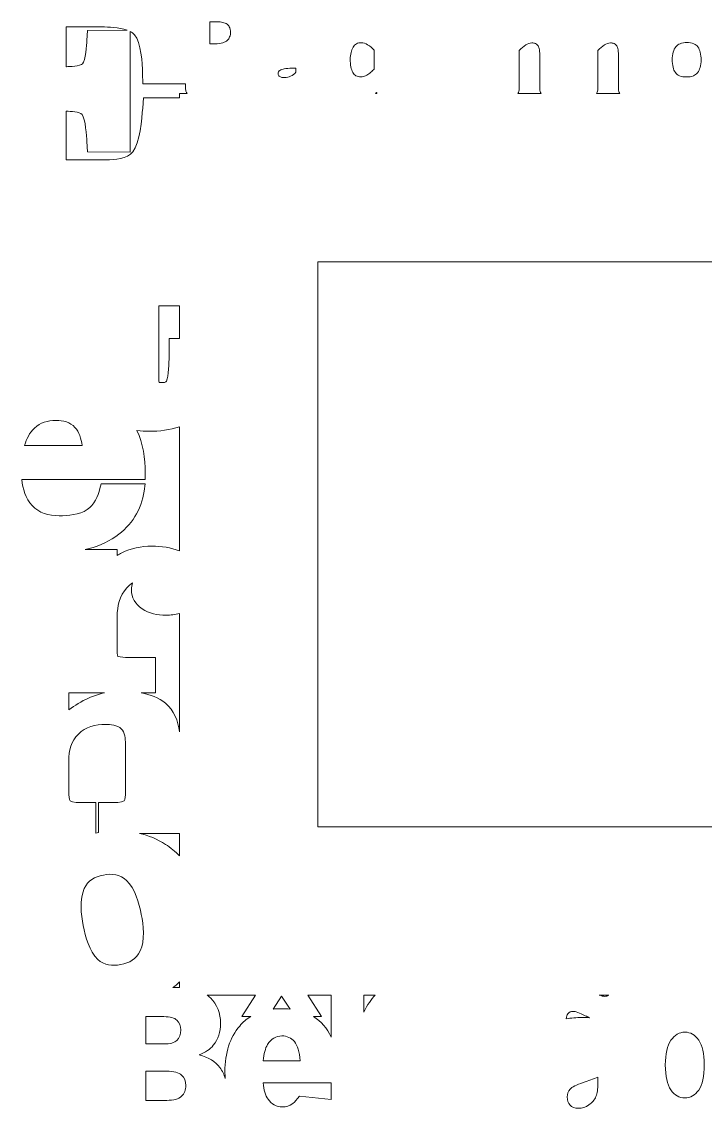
# Model space of a CAD drawing. Header units: millimetres. Extents: x -131 to 131, y -243 to 243.
# Drawn here: x -120.2 to -6.5, y 55.4 to 236.2 of the extents above; entities that cross this region are included whole.
import ezdxf

# ---------------------------------------------------------------- set-up
doc = ezdxf.new("R2010")
doc.units = ezdxf.units.MM
doc.header["$MEASUREMENT"] = 0
doc.layers.add('Camada 1', color=7, linetype='Continuous')

msp = doc.modelspace()

# ---------------------------------------------------------------- linework, layer by layer
at = {"layer": 'Camada 1', "color": 250, "lineweight": 9}
for points, knots in [([(-102.6697, 234.771), (-103.9972, 235.2394), (-105.8285, 235.3048), (-106.8197, 235.3048), (-106.8197, 235.3048), (-106.8197, 235.3048), (-112.7981, 235.3048), (-112.7981, 235.3048), (-112.7981, 235.3048), (-112.7981, 235.3048), (-112.7981, 228.6922), (-112.7981, 228.6922), (-112.7981, 228.6922), (-112.7981, 228.6922), (-112.7335, 228.6922), (-112.7335, 228.6922), (-112.7335, 228.6922), (-112.2479, 228.6922), (-110.4328, 228.763), (-110.0734, 229.1735), (-110.0734, 229.1735), (-109.6036, 229.7342), (-109.3902, 232.3322), (-109.3485, 233.0474), (-109.3485, 233.0474), (-109.3485, 233.0474), (-109.2496, 234.726), (-109.2496, 234.726), (-109.2496, 234.726), (-109.2496, 234.726), (-102.6697, 234.771), (-102.6697, 234.771)], [0, 0, 0, 0, 0.11111111, 0.11111111, 0.11111111, 0.11111111, 0.22222222, 0.22222222, 0.22222222, 0.22222222, 0.33333333, 0.33333333, 0.33333333, 0.33333333, 0.44444444, 0.44444444, 0.44444444, 0.44444444, 0.55555556, 0.55555556, 0.55555556, 0.55555556, 0.66666667, 0.66666667, 0.66666667, 0.66666667, 0.77777778, 0.77777778, 0.77777778, 0.77777778, 1, 1, 1, 1]), ([(-88.8663, 236.1709), (-88.8663, 236.1709), (-88.8663, 232.5084), (-88.8663, 232.5084), (-88.8663, 232.5084), (-88.8663, 232.5084), (-87.9568, 232.5084), (-87.9568, 232.5084), (-87.9568, 232.5084), (-87.5545, 232.5084), (-87.086, 232.5408), (-86.7027, 232.6729), (-86.7027, 232.6729), (-86.4408, 232.763), (-86.1911, 232.8893), (-85.9836, 233.0758), (-85.9836, 233.0758), (-85.8099, 233.2329), (-85.6811, 233.4174), (-85.5931, 233.6348), (-85.5931, 233.6348), (-85.4897, 233.8899), (-85.4447, 234.1566), (-85.4447, 234.4317), (-85.4447, 234.4317), (-85.4447, 234.7362), (-85.4878, 235.0798), (-85.6527, 235.3437), (-85.6527, 235.3437), (-85.7834, 235.5527), (-85.9489, 235.7353), (-86.1697, 235.8513), (-86.1697, 235.8513), (-86.4095, 235.977), (-86.666, 236.0666), (-86.9347, 236.1019), (-86.9347, 236.1019), (-87.2578, 236.145), (-87.5848, 236.1709), (-87.9108, 236.1709), (-87.9108, 236.1709), (-87.9108, 236.1709), (-88.8663, 236.1709), (-88.8663, 236.1709)], [0, 0, 0, 0, 0.08333333, 0.08333333, 0.08333333, 0.08333333, 0.16666667, 0.16666667, 0.16666667, 0.16666667, 0.25, 0.25, 0.25, 0.25, 0.33333333, 0.33333333, 0.33333333, 0.33333333, 0.41666667, 0.41666667, 0.41666667, 0.41666667, 0.5, 0.5, 0.5, 0.5, 0.58333333, 0.58333333, 0.58333333, 0.58333333, 0.66666667, 0.66666667, 0.66666667, 0.66666667, 0.75, 0.75, 0.75, 0.75, 0.83333333, 0.83333333, 0.83333333, 0.83333333, 1, 1, 1, 1]), ([(-93.9304, 223.4895), (-93.9304, 223.4895), (-93.9304, 224.2567), (-93.9304, 224.2567), (-93.9304, 224.2567), (-93.9304, 224.2567), (-92.6888, 224.2567), (-92.6888, 224.2567), (-92.6888, 224.2567), (-92.842, 224.4656), (-92.9165, 224.7115), (-92.9165, 224.9729), (-92.9165, 224.9729), (-92.9165, 224.9729), (-92.9165, 225.8404), (-92.9165, 225.8404), (-92.9165, 225.8404), (-92.9165, 225.8404), (-100.0273, 225.8404), (-100.0273, 225.8404), (-100.0273, 225.8404), (-100.0273, 225.8404), (-100.0719, 227.5911), (-100.0719, 227.5911), (-100.0719, 227.5911), (-100.1125, 229.1835), (-100.3176, 232.7497), (-101.4219, 234.016), (-101.4219, 234.016), (-101.6109, 234.2327), (-101.8694, 234.4135), (-102.1733, 234.5642), (-102.1733, 234.5642), (-102.1733, 234.5642), (-102.1733, 214.4811), (-102.1733, 214.4811), (-102.1733, 214.4811), (-102.1733, 214.4811), (-109.2633, 214.5296), (-109.2633, 214.5296), (-109.2633, 214.5296), (-109.2633, 214.5296), (-109.3491, 216.2232), (-109.3491, 216.2232), (-109.3491, 216.2232), (-109.3936, 217.1026), (-109.5967, 220.0192), (-110.1372, 220.7332), (-110.1372, 220.7332), (-110.5004, 221.2121), (-112.1701, 221.2815), (-112.6855, 221.2815), (-112.6855, 221.2815), (-112.6855, 221.2815), (-112.7981, 221.2815), (-112.7981, 221.2815), (-112.7981, 221.2815), (-112.7981, 221.2815), (-112.7981, 213.1828), (-112.7981, 213.1828), (-112.7981, 213.1828), (-112.7981, 213.1828), (-106.1149, 213.1828), (-106.1149, 213.1828), (-106.1149, 213.1828), (-104.7765, 213.1828), (-102.6011, 213.352), (-101.6852, 214.5275), (-101.6852, 214.5275), (-100.5559, 215.9756), (-100.1874, 220.0401), (-100.0685, 221.8148), (-100.0685, 221.8148), (-100.0685, 221.8148), (-99.9558, 223.4895), (-99.9558, 223.4895), (-99.9558, 223.4895), (-99.9558, 223.4895), (-93.9304, 223.4895), (-93.9304, 223.4895)], [0, 0, 0, 0, 0.04761905, 0.04761905, 0.04761905, 0.04761905, 0.0952381, 0.0952381, 0.0952381, 0.0952381, 0.14285714, 0.14285714, 0.14285714, 0.14285714, 0.19047619, 0.19047619, 0.19047619, 0.19047619, 0.23809524, 0.23809524, 0.23809524, 0.23809524, 0.28571429, 0.28571429, 0.28571429, 0.28571429, 0.33333333, 0.33333333, 0.33333333, 0.33333333, 0.38095238, 0.38095238, 0.38095238, 0.38095238, 0.42857143, 0.42857143, 0.42857143, 0.42857143, 0.47619048, 0.47619048, 0.47619048, 0.47619048, 0.52380952, 0.52380952, 0.52380952, 0.52380952, 0.57142857, 0.57142857, 0.57142857, 0.57142857, 0.61904762, 0.61904762, 0.61904762, 0.61904762, 0.66666667, 0.66666667, 0.66666667, 0.66666667, 0.71428571, 0.71428571, 0.71428571, 0.71428571, 0.76190476, 0.76190476, 0.76190476, 0.76190476, 0.80952381, 0.80952381, 0.80952381, 0.80952381, 0.85714286, 0.85714286, 0.85714286, 0.85714286, 0.9047619, 0.9047619, 0.9047619, 0.9047619, 1, 1, 1, 1]), ([(-61.5292, 231.4251), (-61.8626, 231.7707), (-62.2352, 232.1022), (-62.6351, 232.3498), (-62.6351, 232.3498), (-62.9631, 232.5525), (-63.314, 232.6749), (-63.7012, 232.6749), (-63.7012, 232.6749), (-63.9694, 232.6749), (-64.2577, 232.6358), (-64.4908, 232.4933), (-64.4908, 232.4933), (-64.7184, 232.3542), (-64.8976, 232.1775), (-65.0401, 231.9518), (-65.0401, 231.9518), (-65.2118, 231.6792), (-65.324, 231.3708), (-65.3954, 231.058), (-65.3954, 231.058), (-65.4811, 230.6821), (-65.5246, 230.3003), (-65.5246, 229.9145), (-65.5246, 229.9145), (-65.5246, 229.4906), (-65.487, 229.0687), (-65.4111, 228.6516), (-65.4111, 228.6516), (-65.3519, 228.3256), (-65.251, 228.002), (-65.0855, 227.7137), (-65.0855, 227.7137), (-64.9568, 227.49), (-64.7898, 227.3133), (-64.5726, 227.1757), (-64.5726, 227.1757), (-64.3508, 227.0353), (-64.0453, 226.999), (-63.7888, 226.999), (-63.7888, 226.999), (-63.6087, 226.999), (-63.4305, 227.021), (-63.2734, 227.0607), (-63.2734, 227.0607), (-63.0923, 227.1102), (-62.9184, 227.1895), (-62.7569, 227.2844), (-62.7569, 227.2844), (-62.5185, 227.4244), (-62.2934, 227.5953), (-62.0839, 227.7744), (-62.0839, 227.7744), (-61.8905, 227.9398), (-61.706, 228.1175), (-61.5292, 228.3021), (-61.5292, 228.3021), (-61.5292, 228.3021), (-61.5292, 231.4251), (-61.5292, 231.4251)], [0, 0, 0, 0, 0.0625, 0.0625, 0.0625, 0.0625, 0.125, 0.125, 0.125, 0.125, 0.1875, 0.1875, 0.1875, 0.1875, 0.25, 0.25, 0.25, 0.25, 0.3125, 0.3125, 0.3125, 0.3125, 0.375, 0.375, 0.375, 0.375, 0.4375, 0.4375, 0.4375, 0.4375, 0.5, 0.5, 0.5, 0.5, 0.5625, 0.5625, 0.5625, 0.5625, 0.625, 0.625, 0.625, 0.625, 0.6875, 0.6875, 0.6875, 0.6875, 0.75, 0.75, 0.75, 0.75, 0.8125, 0.8125, 0.8125, 0.8125, 0.875, 0.875, 0.875, 0.875, 1, 1, 1, 1]), ([(-37.6434, 224.2567), (-37.6434, 224.2567), (-33.7716, 224.2567), (-33.7716, 224.2567), (-33.7716, 224.2567), (-33.9194, 224.4624), (-33.9954, 224.7062), (-33.9954, 224.9616), (-33.9954, 224.9616), (-33.9954, 224.9616), (-33.9954, 230.6591), (-33.9954, 230.6591), (-33.9954, 230.6591), (-33.9954, 230.9944), (-34.0116, 231.4061), (-34.1035, 231.7306), (-34.1035, 231.7306), (-34.1593, 231.9269), (-34.2401, 232.1193), (-34.3639, 232.2823), (-34.3639, 232.2823), (-34.4531, 232.3993), (-34.5603, 232.4801), (-34.6949, 232.5393), (-34.6949, 232.5393), (-34.8912, 232.6249), (-35.1125, 232.6528), (-35.3244, 232.6528), (-35.3244, 232.6528), (-35.6773, 232.6528), (-36.0043, 232.5158), (-36.2985, 232.3293), (-36.2985, 232.3293), (-36.7023, 232.0733), (-37.0792, 231.7325), (-37.417, 231.3792), (-37.417, 231.3792), (-37.417, 231.3792), (-37.417, 224.9616), (-37.417, 224.9616), (-37.417, 224.9616), (-37.417, 224.7139), (-37.4886, 224.477), (-37.6434, 224.2567)], [0, 0, 0, 0, 0.08333333, 0.08333333, 0.08333333, 0.08333333, 0.16666667, 0.16666667, 0.16666667, 0.16666667, 0.25, 0.25, 0.25, 0.25, 0.33333333, 0.33333333, 0.33333333, 0.33333333, 0.41666667, 0.41666667, 0.41666667, 0.41666667, 0.5, 0.5, 0.5, 0.5, 0.58333333, 0.58333333, 0.58333333, 0.58333333, 0.66666667, 0.66666667, 0.66666667, 0.66666667, 0.75, 0.75, 0.75, 0.75, 0.83333333, 0.83333333, 0.83333333, 0.83333333, 1, 1, 1, 1]), ([(-24.5595, 224.2567), (-24.5595, 224.2567), (-20.6875, 224.2567), (-20.6875, 224.2567), (-20.6875, 224.2567), (-20.8352, 224.4624), (-20.9108, 224.7062), (-20.9108, 224.9616), (-20.9108, 224.9616), (-20.9108, 224.9616), (-20.9108, 230.6591), (-20.9108, 230.6591), (-20.9108, 230.6591), (-20.9108, 230.9954), (-20.9274, 231.4056), (-21.0195, 231.7311), (-21.0195, 231.7311), (-21.0748, 231.9264), (-21.1555, 232.1198), (-21.2789, 232.2818), (-21.2789, 232.2818), (-21.3684, 232.3987), (-21.4762, 232.4801), (-21.6113, 232.5393), (-21.6113, 232.5393), (-21.8065, 232.6249), (-22.0283, 232.6528), (-22.2403, 232.6528), (-22.2403, 232.6528), (-22.5927, 232.6528), (-22.9202, 232.5153), (-23.214, 232.3293), (-23.214, 232.3293), (-23.6177, 232.0733), (-23.9947, 231.7325), (-24.3325, 231.3792), (-24.3325, 231.3792), (-24.3325, 231.3792), (-24.3325, 224.9616), (-24.3325, 224.9616), (-24.3325, 224.9616), (-24.3325, 224.7155), (-24.4035, 224.4799), (-24.5595, 224.2567)], [0, 0, 0, 0, 0.08333333, 0.08333333, 0.08333333, 0.08333333, 0.16666667, 0.16666667, 0.16666667, 0.16666667, 0.25, 0.25, 0.25, 0.25, 0.33333333, 0.33333333, 0.33333333, 0.33333333, 0.41666667, 0.41666667, 0.41666667, 0.41666667, 0.5, 0.5, 0.5, 0.5, 0.58333333, 0.58333333, 0.58333333, 0.58333333, 0.66666667, 0.66666667, 0.66666667, 0.66666667, 0.75, 0.75, 0.75, 0.75, 0.83333333, 0.83333333, 0.83333333, 0.83333333, 1, 1, 1, 1]), ([(-7.1537, 229.8259), (-7.1537, 230.2528), (-7.1962, 230.6792), (-7.2941, 231.0953), (-7.2941, 231.0953), (-7.369, 231.4149), (-7.4929, 231.7159), (-7.6833, 231.9847), (-7.6833, 231.9847), (-7.8482, 232.2166), (-8.0754, 232.3826), (-8.3309, 232.504), (-8.3309, 232.504), (-8.6858, 232.6734), (-9.1327, 232.7189), (-9.5209, 232.7189), (-9.5209, 232.7189), (-9.8983, 232.7189), (-10.3095, 232.6753), (-10.6581, 232.5217), (-10.6581, 232.5217), (-10.9307, 232.4017), (-11.1593, 232.2353), (-11.3467, 232.0042), (-11.3467, 232.0042), (-11.5543, 231.7487), (-11.69, 231.4482), (-11.7805, 231.1335), (-11.7805, 231.1335), (-11.8984, 230.7237), (-11.946, 230.2954), (-11.946, 229.87), (-11.946, 229.87), (-11.946, 229.4397), (-11.9043, 229.0089), (-11.806, 228.5894), (-11.806, 228.5894), (-11.733, 228.2781), (-11.614, 227.9776), (-11.4231, 227.7191), (-11.4231, 227.7191), (-11.2508, 227.4856), (-11.0207, 227.3158), (-10.7603, 227.1918), (-10.7603, 227.1918), (-10.404, 227.022), (-9.9561, 226.977), (-9.5664, 226.977), (-9.5664, 226.977), (-9.1875, 226.977), (-8.7846, 227.0225), (-8.4342, 227.1752), (-8.4342, 227.1752), (-8.1615, 227.2942), (-7.9266, 227.4582), (-7.7372, 227.6882), (-7.7372, 227.6882), (-7.533, 227.9379), (-7.3989, 228.2302), (-7.3142, 228.5395), (-7.3142, 228.5395), (-7.1996, 228.957), (-7.1537, 229.3937), (-7.1537, 229.8259)], [0, 0, 0, 0, 0.05882353, 0.05882353, 0.05882353, 0.05882353, 0.11764706, 0.11764706, 0.11764706, 0.11764706, 0.17647059, 0.17647059, 0.17647059, 0.17647059, 0.23529412, 0.23529412, 0.23529412, 0.23529412, 0.29411765, 0.29411765, 0.29411765, 0.29411765, 0.35294118, 0.35294118, 0.35294118, 0.35294118, 0.41176471, 0.41176471, 0.41176471, 0.41176471, 0.47058824, 0.47058824, 0.47058824, 0.47058824, 0.52941176, 0.52941176, 0.52941176, 0.52941176, 0.58823529, 0.58823529, 0.58823529, 0.58823529, 0.64705882, 0.64705882, 0.64705882, 0.64705882, 0.70588235, 0.70588235, 0.70588235, 0.70588235, 0.76470588, 0.76470588, 0.76470588, 0.76470588, 0.82352941, 0.82352941, 0.82352941, 0.82352941, 0.88235294, 0.88235294, 0.88235294, 0.88235294, 1, 1, 1, 1]), ([(-74.5561, 228.4264), (-74.5561, 228.4264), (-75.2918, 228.4264), (-75.2918, 228.4264), (-75.2918, 228.4264), (-75.7001, 228.4264), (-76.1264, 228.4035), (-76.5268, 228.3212), (-76.5268, 228.3212), (-76.7598, 228.2732), (-77.0198, 228.1983), (-77.2244, 228.0745), (-77.2244, 228.0745), (-77.3125, 228.0211), (-77.4143, 227.9467), (-77.4653, 227.8542), (-77.4653, 227.8542), (-77.5161, 227.7627), (-77.5293, 227.6467), (-77.5293, 227.5433), (-77.5293, 227.5433), (-77.5293, 227.3544), (-77.4921, 227.2134), (-77.3448, 227.0915), (-77.3448, 227.0915), (-77.1167, 226.9031), (-76.7364, 226.8664), (-76.4539, 226.8664), (-76.4539, 226.8664), (-76.0985, 226.8664), (-75.7651, 226.9437), (-75.4508, 227.1102), (-75.4508, 227.1102), (-75.1337, 227.278), (-74.8312, 227.5105), (-74.5561, 227.7577), (-74.5561, 227.7577), (-74.5561, 227.7577), (-74.5561, 228.4264), (-74.5561, 228.4264)], [0, 0, 0, 0, 0.09090909, 0.09090909, 0.09090909, 0.09090909, 0.18181818, 0.18181818, 0.18181818, 0.18181818, 0.27272727, 0.27272727, 0.27272727, 0.27272727, 0.36363636, 0.36363636, 0.36363636, 0.36363636, 0.45454545, 0.45454545, 0.45454545, 0.45454545, 0.54545455, 0.54545455, 0.54545455, 0.54545455, 0.63636364, 0.63636364, 0.63636364, 0.63636364, 0.72727273, 0.72727273, 0.72727273, 0.72727273, 0.81818182, 0.81818182, 0.81818182, 0.81818182, 1, 1, 1, 1]), ([(-61.3456, 224.2567), (-61.3456, 224.2567), (-61.0802, 224.2567), (-61.0802, 224.2567), (-61.0802, 224.2567), (-61.0802, 224.2567), (-61.0917, 224.2734), (-61.0917, 224.2734), (-61.0917, 224.2734), (-61.1122, 224.3057), (-61.1318, 224.3385), (-61.1494, 224.3718), (-61.1494, 224.3718), (-61.2142, 224.3324), (-61.2796, 224.294), (-61.3456, 224.2567)], [0, 0, 0, 0, 0.2, 0.2, 0.2, 0.2, 0.4, 0.4, 0.4, 0.4, 0.6, 0.6, 0.6, 0.6, 1, 1, 1, 1]), ([(73.0696, 196.2567), (73.0696, 196.2567), (73.0696, 102.2567), (73.0696, 102.2567), (73.0696, 102.2567), (73.0696, 102.2567), (-70.9304, 102.2567), (-70.9304, 102.2567), (-70.9304, 102.2567), (-70.9304, 102.2567), (-70.9304, 196.2567), (-70.9304, 196.2567), (-70.9304, 196.2567), (-70.9304, 196.2567), (73.0696, 196.2567), (73.0696, 196.2567)], [0, 0, 0, 0, 0.2, 0.2, 0.2, 0.2, 0.4, 0.4, 0.4, 0.4, 0.6, 0.6, 0.6, 0.6, 1, 1, 1, 1]), ([(-93.9304, 183.4893), (-93.9304, 183.4893), (-93.9304, 188.9037), (-93.9304, 188.9037), (-93.9304, 188.9037), (-93.9304, 188.9037), (-97.3995, 188.9037), (-97.3995, 188.9037), (-97.3995, 188.9037), (-97.3995, 188.9037), (-97.3995, 177.2906), (-97.3995, 177.2906), (-97.3995, 177.2906), (-97.3995, 177.0577), (-97.3853, 176.4937), (-97.3045, 176.1765), (-97.3045, 176.1765), (-97.1473, 176.1462), (-96.9261, 176.1393), (-96.8194, 176.1393), (-96.8194, 176.1393), (-96.5609, 176.1393), (-96.2428, 176.1433), (-96.1072, 176.3972), (-96.1072, 176.3972), (-95.7151, 177.134), (-95.6779, 179.5888), (-95.6779, 180.419), (-95.6779, 180.419), (-95.6779, 180.419), (-95.6779, 183.4893), (-95.6779, 183.4893), (-95.6779, 183.4893), (-95.6779, 183.4893), (-93.9304, 183.4893), (-93.9304, 183.4893)], [0, 0, 0, 0, 0.1, 0.1, 0.1, 0.1, 0.2, 0.2, 0.2, 0.2, 0.3, 0.3, 0.3, 0.3, 0.4, 0.4, 0.4, 0.4, 0.5, 0.5, 0.5, 0.5, 0.6, 0.6, 0.6, 0.6, 0.7, 0.7, 0.7, 0.7, 0.8, 0.8, 0.8, 0.8, 1, 1, 1, 1]), ([(-93.9304, 148.1266), (-93.9304, 148.1266), (-93.9304, 168.7949), (-93.9304, 168.7949), (-93.9304, 168.7949), (-95.5251, 168.2329), (-97.2765, 168.0457), (-98.957, 168.0457), (-98.957, 168.0457), (-99.639, 168.0457), (-100.3335, 168.0813), (-101.0215, 168.1679), (-101.0215, 168.1679), (-100.0085, 165.9806), (-99.643, 163.5257), (-99.643, 161.0857), (-99.643, 161.0857), (-99.643, 161.0857), (-99.643, 160.0131), (-99.643, 160.0131), (-99.643, 160.0131), (-99.643, 160.0131), (-120.1927, 160.0131), (-120.1927, 160.0131), (-120.1927, 160.0131), (-120.004, 158.4669), (-119.5333, 156.8741), (-118.4751, 155.7069), (-118.4751, 155.7069), (-117.3107, 154.4236), (-115.7279, 153.9838), (-113.9856, 153.9838), (-113.9856, 153.9838), (-112.4842, 153.9838), (-110.5616, 154.1559), (-109.2983, 155.0147), (-109.2983, 155.0147), (-108.1233, 155.8137), (-107.5217, 157.2124), (-107.1847, 158.5039), (-107.1847, 158.5039), (-107.1847, 158.5039), (-106.9723, 159.3174), (-106.9723, 159.3174), (-106.9723, 159.3174), (-106.9723, 159.3174), (-99.6514, 159.3174), (-99.6514, 159.3174), (-99.6514, 159.3174), (-99.6514, 159.3174), (-99.8379, 158.0909), (-99.8379, 158.0909), (-99.8379, 158.0909), (-100.3125, 154.962), (-101.861, 152.4043), (-104.5482, 150.5471), (-104.5482, 150.5471), (-106.1003, 149.4742), (-107.8237, 148.7762), (-109.6312, 148.3597), (-109.6312, 148.3597), (-109.6312, 148.3597), (-104.3074, 148.3597), (-104.3074, 148.3597), (-104.3074, 148.3597), (-104.3074, 148.3597), (-104.3074, 147.3939), (-104.3074, 147.3939), (-104.3074, 147.3939), (-104.0647, 147.5432), (-103.8138, 147.6832), (-103.5535, 147.8139), (-103.5535, 147.8139), (-102.017, 148.5844), (-100.3222, 148.9354), (-98.558, 148.9354), (-98.558, 148.9354), (-96.9526, 148.9354), (-95.3657, 148.707), (-93.9304, 148.1266)], [0, 0, 0, 0, 0.04761905, 0.04761905, 0.04761905, 0.04761905, 0.0952381, 0.0952381, 0.0952381, 0.0952381, 0.14285714, 0.14285714, 0.14285714, 0.14285714, 0.19047619, 0.19047619, 0.19047619, 0.19047619, 0.23809524, 0.23809524, 0.23809524, 0.23809524, 0.28571429, 0.28571429, 0.28571429, 0.28571429, 0.33333333, 0.33333333, 0.33333333, 0.33333333, 0.38095238, 0.38095238, 0.38095238, 0.38095238, 0.42857143, 0.42857143, 0.42857143, 0.42857143, 0.47619048, 0.47619048, 0.47619048, 0.47619048, 0.52380952, 0.52380952, 0.52380952, 0.52380952, 0.57142857, 0.57142857, 0.57142857, 0.57142857, 0.61904762, 0.61904762, 0.61904762, 0.61904762, 0.66666667, 0.66666667, 0.66666667, 0.66666667, 0.71428571, 0.71428571, 0.71428571, 0.71428571, 0.76190476, 0.76190476, 0.76190476, 0.76190476, 0.80952381, 0.80952381, 0.80952381, 0.80952381, 0.85714286, 0.85714286, 0.85714286, 0.85714286, 0.9047619, 0.9047619, 0.9047619, 0.9047619, 1, 1, 1, 1]), ([(-110.1144, 165.6975), (-110.297, 166.7797), (-110.6469, 167.9318), (-111.3344, 168.6923), (-111.3344, 168.6923), (-112.1337, 169.5767), (-113.3048, 169.8325), (-114.486, 169.8325), (-114.486, 169.8325), (-115.8627, 169.8325), (-117.0956, 169.4807), (-118.0865, 168.547), (-118.0865, 168.547), (-118.8947, 167.7843), (-119.3957, 166.7557), (-119.7102, 165.6975), (-119.7102, 165.6975), (-119.7102, 165.6975), (-110.1144, 165.6975), (-110.1144, 165.6975)], [0, 0, 0, 0, 0.16666667, 0.16666667, 0.16666667, 0.16666667, 0.33333333, 0.33333333, 0.33333333, 0.33333333, 0.5, 0.5, 0.5, 0.5, 0.66666667, 0.66666667, 0.66666667, 0.66666667, 1, 1, 1, 1]), ([(-93.9304, 118.0266), (-93.9304, 118.0266), (-93.9304, 137.733), (-93.9304, 137.733), (-93.9304, 137.733), (-94.65, 137.541), (-95.4121, 137.4544), (-96.196, 137.4544), (-96.196, 137.4544), (-97.6248, 137.4544), (-99.0104, 137.7476), (-100.1617, 138.523), (-100.1617, 138.523), (-101.3125, 139.2979), (-101.9437, 140.389), (-101.9437, 141.6676), (-101.9437, 141.6676), (-101.9437, 142.0822), (-101.8781, 142.4777), (-101.7499, 142.8508), (-101.7499, 142.8508), (-102.0885, 142.6143), (-102.4017, 142.3294), (-102.6953, 142), (-102.6953, 142), (-103.911, 140.6353), (-104.3074, 138.9444), (-104.3074, 137.2404), (-104.3074, 137.2404), (-104.3074, 137.2404), (-104.3074, 131.618), (-104.3074, 131.618), (-104.3074, 131.618), (-104.3074, 131.4026), (-104.2885, 130.8406), (-104.1863, 130.5675), (-104.1863, 130.5675), (-103.7922, 130.4495), (-102.9101, 130.4304), (-102.5915, 130.4304), (-102.5915, 130.4304), (-102.5915, 130.4304), (-97.9607, 130.4304), (-97.9607, 130.4304), (-97.9607, 130.4304), (-97.9607, 130.4304), (-97.9607, 124.5274), (-97.9607, 124.5274), (-97.9607, 124.5274), (-97.9607, 124.5274), (-100.3119, 124.5274), (-100.3119, 124.5274), (-100.3119, 124.5274), (-98.8258, 124.2547), (-97.383, 123.7392), (-96.2735, 122.8023), (-96.2735, 122.8023), (-94.8439, 121.5958), (-94.1805, 119.8543), (-93.9304, 118.0266)], [0, 0, 0, 0, 0.0625, 0.0625, 0.0625, 0.0625, 0.125, 0.125, 0.125, 0.125, 0.1875, 0.1875, 0.1875, 0.1875, 0.25, 0.25, 0.25, 0.25, 0.3125, 0.3125, 0.3125, 0.3125, 0.375, 0.375, 0.375, 0.375, 0.4375, 0.4375, 0.4375, 0.4375, 0.5, 0.5, 0.5, 0.5, 0.5625, 0.5625, 0.5625, 0.5625, 0.625, 0.625, 0.625, 0.625, 0.6875, 0.6875, 0.6875, 0.6875, 0.75, 0.75, 0.75, 0.75, 0.8125, 0.8125, 0.8125, 0.8125, 0.875, 0.875, 0.875, 0.875, 1, 1, 1, 1]), ([(-112.3593, 121.6791), (-111.3398, 122.4565), (-110.2485, 123.1278), (-109.0839, 123.6468), (-109.0839, 123.6468), (-108.2128, 124.035), (-107.3167, 124.3314), (-106.401, 124.5274), (-106.401, 124.5274), (-106.401, 124.5274), (-112.3593, 124.5274), (-112.3593, 124.5274), (-112.3593, 124.5274), (-112.3593, 124.5274), (-112.3593, 121.6791), (-112.3593, 121.6791)], [0, 0, 0, 0, 0.2, 0.2, 0.2, 0.2, 0.4, 0.4, 0.4, 0.4, 0.6, 0.6, 0.6, 0.6, 1, 1, 1, 1]), ([(-107.8517, 101.2075), (-107.7156, 101.2332), (-107.5796, 101.2577), (-107.4437, 101.2808), (-107.4437, 101.2808), (-107.4437, 101.2808), (-107.4437, 106.2598), (-107.4437, 106.2598), (-107.4437, 106.2598), (-107.4437, 106.2598), (-105.2483, 106.2598), (-105.2483, 106.2598), (-105.2483, 106.2598), (-104.8203, 106.2598), (-103.5229, 106.2903), (-103.1611, 106.545), (-103.1611, 106.545), (-102.973, 106.7187), (-102.9371, 107.6028), (-102.9371, 107.8371), (-102.9371, 107.8371), (-102.9371, 107.8371), (-102.9371, 116.0583), (-102.9371, 116.0583), (-102.9371, 116.0583), (-102.9371, 116.8453), (-103.0375, 117.9883), (-103.6265, 118.5653), (-103.6265, 118.5653), (-104.2395, 119.1646), (-105.464, 119.2622), (-106.2529, 119.2622), (-106.2529, 119.2622), (-107.9055, 119.2622), (-109.537, 118.8794), (-110.7682, 117.6634), (-110.7682, 117.6634), (-111.9605, 116.4861), (-112.3593, 114.9104), (-112.3593, 113.2323), (-112.3593, 113.2323), (-112.3593, 113.2323), (-112.3593, 107.8371), (-112.3593, 107.8371), (-112.3593, 107.8371), (-112.3593, 107.605), (-112.323, 106.7166), (-112.1373, 106.5482), (-112.1373, 106.5482), (-111.7724, 106.2909), (-110.4756, 106.2598), (-110.0481, 106.2598), (-110.0481, 106.2598), (-110.0481, 106.2598), (-107.8517, 106.2598), (-107.8517, 106.2598), (-107.8517, 106.2598), (-107.8517, 106.2598), (-107.8517, 101.2075), (-107.8517, 101.2075)], [0, 0, 0, 0, 0.0625, 0.0625, 0.0625, 0.0625, 0.125, 0.125, 0.125, 0.125, 0.1875, 0.1875, 0.1875, 0.1875, 0.25, 0.25, 0.25, 0.25, 0.3125, 0.3125, 0.3125, 0.3125, 0.375, 0.375, 0.375, 0.375, 0.4375, 0.4375, 0.4375, 0.4375, 0.5, 0.5, 0.5, 0.5, 0.5625, 0.5625, 0.5625, 0.5625, 0.625, 0.625, 0.625, 0.625, 0.6875, 0.6875, 0.6875, 0.6875, 0.75, 0.75, 0.75, 0.75, 0.8125, 0.8125, 0.8125, 0.8125, 0.875, 0.875, 0.875, 0.875, 1, 1, 1, 1]), ([(-93.9304, 97.422), (-93.9304, 97.422), (-93.9304, 101.1568), (-93.9304, 101.1568), (-93.9304, 101.1568), (-93.9304, 101.1568), (-100.5786, 101.1568), (-100.5786, 101.1568), (-100.5786, 101.1568), (-99.0894, 100.8022), (-97.6477, 100.2067), (-96.2789, 99.3269), (-96.2789, 99.3269), (-95.4, 98.7621), (-94.6192, 98.1243), (-93.9304, 97.422)], [0, 0, 0, 0, 0.2, 0.2, 0.2, 0.2, 0.4, 0.4, 0.4, 0.4, 0.6, 0.6, 0.6, 0.6, 1, 1, 1, 1]), ([(-109.9672, 85.8066), (-109.6133, 83.98), (-108.9241, 81.5245), (-107.5279, 80.1968), (-107.5279, 80.1968), (-106.4563, 79.1778), (-105.1303, 79.0544), (-103.7197, 79.3273), (-103.7197, 79.3273), (-102.2854, 79.6054), (-101.1084, 80.2275), (-100.4781, 81.5882), (-100.4781, 81.5882), (-99.6689, 83.3359), (-99.9399, 85.8552), (-100.2933, 87.6799), (-100.2933, 87.6799), (-100.6507, 89.5238), (-101.3436, 91.9881), (-102.7559, 93.3256), (-102.7559, 93.3256), (-103.8409, 94.3533), (-105.1749, 94.4928), (-106.6034, 94.2159), (-106.6034, 94.2159), (-108.0284, 93.9396), (-109.1817, 93.3221), (-109.797, 91.9672), (-109.797, 91.9672), (-110.6016, 90.1958), (-110.3247, 87.651), (-109.9672, 85.8066)], [0, 0, 0, 0, 0.11111111, 0.11111111, 0.11111111, 0.11111111, 0.22222222, 0.22222222, 0.22222222, 0.22222222, 0.33333333, 0.33333333, 0.33333333, 0.33333333, 0.44444444, 0.44444444, 0.44444444, 0.44444444, 0.55555556, 0.55555556, 0.55555556, 0.55555556, 0.66666667, 0.66666667, 0.66666667, 0.66666667, 0.77777778, 0.77777778, 0.77777778, 0.77777778, 1, 1, 1, 1]), ([(-93.9304, 75.5107), (-93.9304, 75.5107), (-93.9304, 76.4504), (-93.9304, 76.4504), (-93.9304, 76.4504), (-94.2799, 76.1162), (-94.6441, 75.8033), (-95.0217, 75.5107), (-95.0217, 75.5107), (-95.0217, 75.5107), (-93.9304, 75.5107), (-93.9304, 75.5107)], [0, 0, 0, 0, 0.25, 0.25, 0.25, 0.25, 0.5, 0.5, 0.5, 0.5, 1, 1, 1, 1]), ([(-81.2667, 74.2567), (-81.2667, 74.2567), (-89.3235, 74.2567), (-89.3235, 74.2567), (-89.3235, 74.2567), (-89.1385, 74.1149), (-88.9638, 73.9613), (-88.7994, 73.7956), (-88.7994, 73.7956), (-87.6668, 72.6541), (-87.1006, 71.2396), (-87.1006, 69.5524), (-87.1006, 69.5524), (-87.1006, 68.1379), (-87.5036, 66.924), (-88.3147, 65.9161), (-88.3147, 65.9161), (-88.8504, 65.2367), (-89.6411, 64.7077), (-90.6767, 64.3123), (-90.6767, 64.3123), (-89.1004, 63.9002), (-87.9475, 63.193), (-87.2027, 62.1851), (-87.2027, 62.1851), (-86.8118, 61.6526), (-86.5236, 61.0486), (-86.3386, 60.3731), (-86.3386, 60.3731), (-86.3654, 60.7512), (-86.379, 61.1384), (-86.379, 61.535), (-86.379, 61.535), (-86.379, 64.6478), (-85.5613, 67.1729), (-83.9265, 69.0967), (-83.9265, 69.0967), (-83.3803, 69.7417), (-82.7633, 70.2788), (-82.0761, 70.7081), (-82.0761, 70.7081), (-82.0761, 70.7081), (-83.5937, 70.7081), (-83.5937, 70.7081), (-83.5937, 70.7081), (-83.5937, 70.7081), (-81.2667, 74.2567), (-81.2667, 74.2567)], [0, 0, 0, 0, 0.07692308, 0.07692308, 0.07692308, 0.07692308, 0.15384615, 0.15384615, 0.15384615, 0.15384615, 0.23076923, 0.23076923, 0.23076923, 0.23076923, 0.30769231, 0.30769231, 0.30769231, 0.30769231, 0.38461538, 0.38461538, 0.38461538, 0.38461538, 0.46153846, 0.46153846, 0.46153846, 0.46153846, 0.53846154, 0.53846154, 0.53846154, 0.53846154, 0.61538462, 0.61538462, 0.61538462, 0.61538462, 0.69230769, 0.69230769, 0.69230769, 0.69230769, 0.76923077, 0.76923077, 0.76923077, 0.76923077, 0.84615385, 0.84615385, 0.84615385, 0.84615385, 1, 1, 1, 1]), ([(-68.6971, 74.2567), (-68.6971, 74.2567), (-72.5597, 74.2567), (-72.5597, 74.2567), (-72.5597, 74.2567), (-72.5597, 74.2567), (-70.3021, 70.7081), (-70.3021, 70.7081), (-70.3021, 70.7081), (-70.3021, 70.7081), (-71.6664, 70.7081), (-71.6664, 70.7081), (-71.6664, 70.7081), (-71.6664, 70.7081), (-71.6348, 70.6882), (-71.6348, 70.6882), (-71.6348, 70.6882), (-70.3781, 69.886), (-69.3974, 68.7518), (-68.6971, 67.2758), (-68.6971, 67.2758), (-68.6971, 67.2758), (-68.6971, 74.2567), (-68.6971, 74.2567)], [0, 0, 0, 0, 0.14285714, 0.14285714, 0.14285714, 0.14285714, 0.28571429, 0.28571429, 0.28571429, 0.28571429, 0.42857143, 0.42857143, 0.42857143, 0.42857143, 0.57142857, 0.57142857, 0.57142857, 0.57142857, 0.71428571, 0.71428571, 0.71428571, 0.71428571, 1, 1, 1, 1]), ([(-61.3934, 74.2567), (-61.3934, 74.2567), (-63.283, 74.2567), (-63.283, 74.2567), (-63.283, 74.2567), (-63.283, 74.2567), (-63.283, 71.4024), (-63.283, 71.4024), (-63.283, 71.4024), (-62.6576, 72.6258), (-62.0292, 73.5759), (-61.3934, 74.2567)], [0, 0, 0, 0, 0.25, 0.25, 0.25, 0.25, 0.5, 0.5, 0.5, 0.5, 1, 1, 1, 1]), ([(-22.5283, 74.2567), (-22.5283, 74.2567), (-24.1295, 74.2567), (-24.1295, 74.2567), (-24.1295, 74.2567), (-23.7265, 74.1113), (-23.4009, 74.0392), (-23.1536, 74.0392), (-23.1536, 74.0392), (-22.9136, 74.0392), (-22.7037, 74.1118), (-22.5283, 74.2567)], [0, 0, 0, 0, 0.25, 0.25, 0.25, 0.25, 0.5, 0.5, 0.5, 0.5, 1, 1, 1, 1]), ([(-78.3406, 71.9287), (-77.9602, 71.967), (-77.5676, 71.9861), (-77.1626, 71.9861), (-77.1626, 71.9861), (-76.5927, 71.9861), (-76.0525, 71.9601), (-75.5416, 71.9085), (-75.5416, 71.9085), (-75.5416, 71.9085), (-76.9479, 74.0601), (-76.9479, 74.0601), (-76.9479, 74.0601), (-76.9479, 74.0601), (-78.3406, 71.9287), (-78.3406, 71.9287)], [0, 0, 0, 0, 0.2, 0.2, 0.2, 0.2, 0.4, 0.4, 0.4, 0.4, 0.6, 0.6, 0.6, 0.6, 1, 1, 1, 1]), ([(-99.5276, 66.1221), (-99.5276, 66.1221), (-96.5739, 66.1221), (-96.5739, 66.1221), (-96.5739, 66.1221), (-95.5179, 66.1221), (-94.7782, 66.3226), (-94.365, 66.7179), (-94.365, 66.7179), (-93.9518, 67.1189), (-93.7426, 67.6924), (-93.7426, 68.4442), (-93.7426, 68.4442), (-93.7426, 69.1403), (-93.9518, 69.686), (-94.365, 70.0758), (-94.365, 70.0758), (-94.7782, 70.4712), (-95.5026, 70.6661), (-96.528, 70.6661), (-96.528, 70.6661), (-96.528, 70.6661), (-99.5276, 70.6661), (-99.5276, 70.6661), (-99.5276, 70.6661), (-99.5276, 70.6661), (-99.5276, 66.1221), (-99.5276, 66.1221)], [0, 0, 0, 0, 0.125, 0.125, 0.125, 0.125, 0.25, 0.25, 0.25, 0.25, 0.375, 0.375, 0.375, 0.375, 0.5, 0.5, 0.5, 0.5, 0.625, 0.625, 0.625, 0.625, 0.75, 0.75, 0.75, 0.75, 1, 1, 1, 1]), ([(-29.5917, 70.2935), (-28.7857, 70.4383), (-27.9221, 70.5126), (-27.0012, 70.5126), (-27.0012, 70.5126), (-26.5555, 70.5126), (-26.133, 70.5046), (-25.7336, 70.4886), (-25.7336, 70.4886), (-25.9527, 70.5878), (-26.1806, 70.6954), (-26.4173, 70.8114), (-26.4173, 70.8114), (-27.4088, 71.2978), (-28.092, 71.5414), (-28.4715, 71.5414), (-28.4715, 71.5414), (-28.8319, 71.5414), (-29.1153, 71.4003), (-29.3149, 71.1254), (-29.3149, 71.1254), (-29.4479, 70.9424), (-29.5406, 70.666), (-29.5917, 70.2935)], [0, 0, 0, 0, 0.14285714, 0.14285714, 0.14285714, 0.14285714, 0.28571429, 0.28571429, 0.28571429, 0.28571429, 0.42857143, 0.42857143, 0.42857143, 0.42857143, 0.57142857, 0.57142857, 0.57142857, 0.57142857, 0.71428571, 0.71428571, 0.71428571, 0.71428571, 1, 1, 1, 1]), ([(-73.8354, 63.3185), (-73.9564, 64.8013), (-74.286, 65.8624), (-74.8155, 66.5016), (-74.8155, 66.5016), (-75.3446, 67.1408), (-76.0361, 67.4605), (-76.9008, 67.4605), (-76.9008, 67.4605), (-77.896, 67.4605), (-78.6925, 66.9747), (-79.2897, 66.0092), (-79.2897, 66.0092), (-79.6673, 65.4086), (-79.9078, 64.5137), (-80.0129, 63.3185), (-80.0129, 63.3185), (-80.0129, 63.3185), (-73.8354, 63.3185), (-73.8354, 63.3185)], [0, 0, 0, 0, 0.16666667, 0.16666667, 0.16666667, 0.16666667, 0.33333333, 0.33333333, 0.33333333, 0.33333333, 0.5, 0.5, 0.5, 0.5, 0.66666667, 0.66666667, 0.66666667, 0.66666667, 1, 1, 1, 1]), ([(-13.1003, 62.6216), (-13.1003, 60.7509), (-12.7925, 59.3697), (-12.1769, 58.4779), (-12.1769, 58.4779), (-11.5614, 57.5861), (-10.7919, 57.1369), (-9.8576, 57.1369), (-9.8576, 57.1369), (-8.9177, 57.1369), (-8.1483, 57.5794), (-7.5437, 58.4578), (-7.5437, 58.4578), (-6.9391, 59.3362), (-6.6368, 60.7509), (-6.6368, 62.6954), (-6.6368, 62.6954), (-6.6368, 64.5125), (-6.9391, 65.8602), (-7.5492, 66.7519), (-7.5492, 66.7519), (-8.1592, 67.637), (-8.9122, 68.0795), (-9.8136, 68.0795), (-9.8136, 68.0795), (-10.7644, 68.0795), (-11.5504, 67.6303), (-12.1714, 66.7318), (-12.1714, 66.7318), (-12.7925, 65.8266), (-13.1003, 64.4588), (-13.1003, 62.6216)], [0, 0, 0, 0, 0.11111111, 0.11111111, 0.11111111, 0.11111111, 0.22222222, 0.22222222, 0.22222222, 0.22222222, 0.33333333, 0.33333333, 0.33333333, 0.33333333, 0.44444444, 0.44444444, 0.44444444, 0.44444444, 0.55555556, 0.55555556, 0.55555556, 0.55555556, 0.66666667, 0.66666667, 0.66666667, 0.66666667, 0.77777778, 0.77777778, 0.77777778, 0.77777778, 1, 1, 1, 1]), ([(-99.5276, 56.7335), (-99.5276, 56.7335), (-96.074, 56.7335), (-96.074, 56.7335), (-96.074, 56.7335), (-94.9057, 56.7335), (-94.0844, 56.9618), (-93.6049, 57.4128), (-93.6049, 57.4128), (-93.1254, 57.8639), (-92.8856, 58.4653), (-92.8856, 59.2282), (-92.8856, 59.2282), (-92.8856, 59.9354), (-93.1202, 60.5034), (-93.5947, 60.9322), (-93.5947, 60.9322), (-94.0691, 61.361), (-94.9007, 61.5781), (-96.0893, 61.5781), (-96.0893, 61.5781), (-96.0893, 61.5781), (-99.5276, 61.5781), (-99.5276, 61.5781), (-99.5276, 61.5781), (-99.5276, 61.5781), (-99.5276, 56.7335), (-99.5276, 56.7335)], [0, 0, 0, 0, 0.125, 0.125, 0.125, 0.125, 0.25, 0.25, 0.25, 0.25, 0.375, 0.375, 0.375, 0.375, 0.5, 0.5, 0.5, 0.5, 0.625, 0.625, 0.625, 0.625, 0.75, 0.75, 0.75, 0.75, 1, 1, 1, 1]), ([(-68.6971, 56.8573), (-68.6971, 56.8573), (-68.6971, 59.6751), (-68.6971, 59.6751), (-68.6971, 59.6751), (-68.6971, 59.6751), (-80.0288, 59.6751), (-80.0288, 59.6751), (-80.0288, 59.6751), (-79.9135, 58.454), (-79.6462, 57.5398), (-79.2112, 56.9391), (-79.2112, 56.9391), (-78.6086, 56.0763), (-77.8174, 55.648), (-76.843, 55.648), (-76.843, 55.648), (-76.2243, 55.648), (-75.6379, 55.8335), (-75.0881, 56.2039), (-75.0881, 56.2039), (-74.7472, 56.4407), (-74.3805, 56.8559), (-73.9927, 57.4504), (-73.9927, 57.4504), (-73.9927, 57.4504), (-68.6971, 56.8573), (-68.6971, 56.8573)], [0, 0, 0, 0, 0.125, 0.125, 0.125, 0.125, 0.25, 0.25, 0.25, 0.25, 0.375, 0.375, 0.375, 0.375, 0.5, 0.5, 0.5, 0.5, 0.625, 0.625, 0.625, 0.625, 0.75, 0.75, 0.75, 0.75, 1, 1, 1, 1]), ([(-24.3112, 60.6146), (-25.0922, 60.2721), (-25.9062, 59.97), (-26.7583, 59.7027), (-26.7583, 59.7027), (-27.9102, 59.3254), (-28.6439, 58.9533), (-28.9485, 58.5875), (-28.9485, 58.5875), (-29.2676, 58.2098), (-29.4245, 57.7804), (-29.4245, 57.2978), (-29.4245, 57.2978), (-29.4245, 56.746), (-29.2676, 56.293), (-28.9579, 55.9448), (-28.9579, 55.9448), (-28.6439, 55.5962), (-28.1866, 55.4217), (-27.582, 55.4217), (-27.582, 55.4217), (-26.949, 55.4217), (-26.3583, 55.6137), (-25.8109, 55.991), (-25.8109, 55.991), (-25.2679, 56.3687), (-24.8821, 56.8277), (-24.6537, 57.3736), (-24.6537, 57.3736), (-24.4253, 57.9193), (-24.3112, 58.6281), (-24.3112, 59.4995), (-24.3112, 59.4995), (-24.3112, 59.4995), (-24.3112, 60.6146), (-24.3112, 60.6146)], [0, 0, 0, 0, 0.1, 0.1, 0.1, 0.1, 0.2, 0.2, 0.2, 0.2, 0.3, 0.3, 0.3, 0.3, 0.4, 0.4, 0.4, 0.4, 0.5, 0.5, 0.5, 0.5, 0.6, 0.6, 0.6, 0.6, 0.7, 0.7, 0.7, 0.7, 0.8, 0.8, 0.8, 0.8, 1, 1, 1, 1])]:
    msp.add_open_spline(points, degree=3, knots=knots, dxfattribs=at)

doc.saveas('drawing.dxf')
